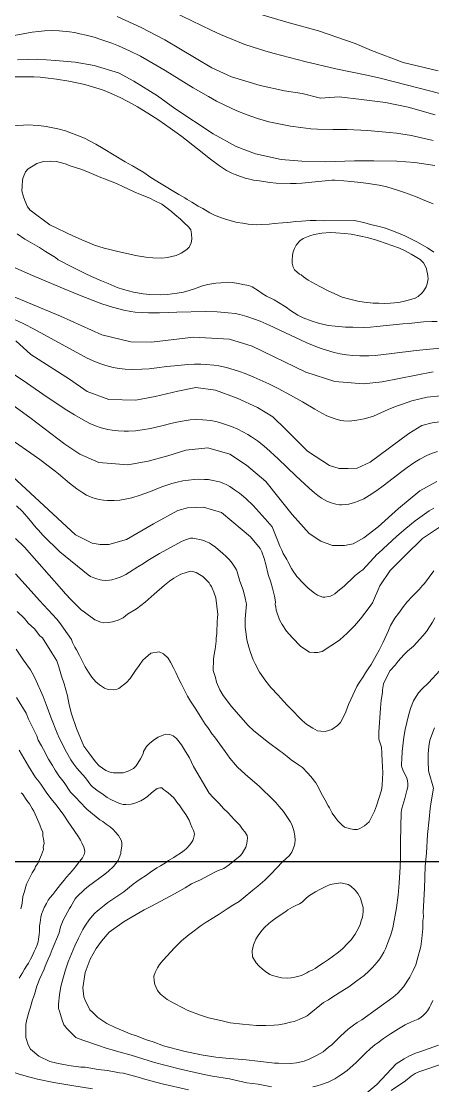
# Model space of a CAD drawing. Header units: metres. Extents: x 548946 to 557077, y 1838800 to 1845419.
# Drawn here: x 550508 to 550744, y 1843872 to 1844481 of the extents above; entities that cross this region are included whole.
import ezdxf

# ---------------------------------------------------------------- set-up
doc = ezdxf.new("R2010")
doc.units = ezdxf.units.M
doc.header["$LTSCALE"] = 28
for name, color, linetype, lineweight in [('1', 7, 'Continuous', 13), ('2', 7, 'Continuous', 13), ('60', 7, 'Continuous', 25)]:
    doc.layers.add(name, color=color, linetype=linetype, lineweight=lineweight)

msp = doc.modelspace()

# ---------------------------------------------------------------- linework, layer by layer
at = {"layer": '1'}
for points in [[(550563.52, 1844483.77), (550577.29, 1844477.49), (550590.75, 1844470.53), (550617.79, 1844454.43), (550628.97, 1844449.27), (550645.57, 1844444.23), (550659.35, 1844441.18), (550669.47, 1844439.64), (550680.1, 1844437.01), (550690.86, 1844437.74), (550703.67, 1844436.38), (550717.3, 1844434.61), (550730.26, 1844431.98), (550745.75, 1844427.58)], [(550595.21, 1844486.72), (550617.44, 1844475.93), (550622.82, 1844473.54), (550632.5, 1844469.46), (550636.75, 1844467.79), (550640.84, 1844466.4), (550648.78, 1844463.95), (550653.58, 1844462.58), (550671, 1844458.1), (550688.82, 1844453.8), (550706.68, 1844450.17), (550714.24, 1844448.48), (550729.94, 1844444.55), (550754.51, 1844438.26), (550763.04, 1844435.83)], [(550504.51, 1844472.91), (550514.71, 1844474.82), (550518.28, 1844475.28), (550521.89, 1844475.58), (550526.47, 1844475.74), (550530.13, 1844475.61), (550536.08, 1844475.03), (550539.01, 1844474.58), (550542, 1844473.98), (550545.67, 1844473.14), (550550.38, 1844471.94), (550554.17, 1844470.72), (550560.43, 1844468.49), (550564.22, 1844467.03)], [(550564.22, 1844467.03), (550570.52, 1844464.22), (550576.85, 1844461.06), (550584.2, 1844457), (550590.92, 1844452.98), (550607.12, 1844442.99), (550615.79, 1844437.94), (550620.44, 1844435.41), (550624.81, 1844433.2), (550632.14, 1844429.89), (550638.1, 1844427.51), (550644.04, 1844425.49), (550650.49, 1844423.59), (550654.36, 1844422.67), (550662.82, 1844421.04), (550668.82, 1844420.2), (550674.59, 1844419.59), (550678.36, 1844419.38), (550687.2, 1844419.11), (550695.32, 1844419.04), (550706.94, 1844418.57), (550719.64, 1844417.47), (550723.55, 1844416.95), (550732.3, 1844415.62), (550736.18, 1844414.81), (550744.71, 1844412.81)], [(550506.37, 1844458.93), (550517.81, 1844459.35), (550528.1, 1844458.61), (550539.32, 1844457.59), (550550.37, 1844455.77), (550564.16, 1844451.56), (550573.1, 1844446.79), (550586.6, 1844438.42), (550596.6, 1844431.19), (550618.57, 1844416.57), (550631.8, 1844409.32), (550642.87, 1844405.19), (550657.59, 1844401.86), (550669.32, 1844400.9), (550683.03, 1844400.68), (550699.62, 1844401.19), (550710.73, 1844401.18), (550723.93, 1844400.91), (550734.07, 1844400.28), (550745.63, 1844398.52)], [(550503.2, 1844421.22), (550509.71, 1844421.68), (550511.8, 1844421.72), (550518.51, 1844421.34), (550522.85, 1844420.79), (550529.37, 1844419.53), (550533.78, 1844418.41), (550540.34, 1844415.92), (550544.73, 1844414.13), (550551.21, 1844410.68), (550555.39, 1844408.2), (550561.73, 1844404.36), (550568.15, 1844400.61), (550572.31, 1844398.32), (550578.73, 1844394.58), (550582.76, 1844391.71), (550588.7, 1844388), (550590.65, 1844386.79), (550596.04, 1844383.69), (550598.91, 1844381.93), (550602.27, 1844379.93), (550603.61, 1844379.03), (550606.21, 1844377.45), (550609.89, 1844375.2), (550612.52, 1844373.79), (550616.6, 1844371.4), (550619.71, 1844369.94), (550624.48, 1844368.2), (550627.55, 1844367.12), (550632.36, 1844365.86), (550635.45, 1844365.45), (550638.56, 1844364.85), (550643.16, 1844364.61), (550646.18, 1844364.76), (550650.63, 1844364.98), (550653.55, 1844365.21), (550658.36, 1844365.66), (550661.38, 1844365.82), (550665.98, 1844366.43), (550669.09, 1844366.69), (550674.1, 1844366.97)], [(550674.1, 1844366.97), (550677.52, 1844366.98), (550682.2, 1844366.84), (550699.3, 1844367.07), (550704.97, 1844365.81), (550708.79, 1844364.81), (550712.99, 1844363.86), (550717.32, 1844362.64), (550723.88, 1844360.15), (550728.37, 1844358.28), (550735.23, 1844354.87), (550741.44, 1844351.29), (550745.04, 1844348.94)], [(550684.48, 1844306.94), (550678.91, 1844308.3), (550675.27, 1844309.32), (550670.19, 1844311.31), (550667.08, 1844312.77), (550662.96, 1844315.54), (550660.36, 1844317.43), (550656.08, 1844319.99), (550653.42, 1844321.59), (550649.09, 1844323.67), (550646.62, 1844325.29), (550644.55, 1844326.77), (550640.98, 1844328.94), (550638.89, 1844329.74), (550635.48, 1844330.41), (550633.04, 1844330.99), (550629.36, 1844331.52), (550626.88, 1844331.62), (550623.01, 1844331.28), (550620.09, 1844331.04), (550615.41, 1844330.32), (550612.45, 1844329.6), (550607.88, 1844327.94), (550604.75, 1844327.02), (550601.43, 1844326.07), (550597.8, 1844325.37), (550592.16, 1844324.73), (550588.11, 1844324.37), (550582.29, 1844324.57), (550578.42, 1844325.08), (550572.89, 1844326.07), (550567.12, 1844327.41), (550563.55, 1844328.72), (550558.26, 1844330.88), (550554.45, 1844332.54), (550548.85, 1844334.95), (550545.05, 1844336.62), (550539.49, 1844339.51), (550537.56, 1844340.53), (550529.68, 1844344.58), (550528.03, 1844345.73), (550522.4, 1844349.18), (550518.99, 1844351.55), (550513.6, 1844354.65), (550510.55, 1844356.4), (550506.11, 1844359.42)], [(550744.62, 1844280.41), (550715.48, 1844274.57), (550704.64, 1844273.44), (550688.2, 1844274.89), (550671.72, 1844280.08), (550640.8, 1844295.08), (550627.95, 1844299.01), (550607.16, 1844300.21), (550583.21, 1844297.43), (550571.31, 1844297.6), (550554.72, 1844301.49), (550531.02, 1844312.16), (550498.86, 1844325.6)], [(550509.9, 1844307.78), (550500.92, 1844312.06)], [(550748.97, 1844266.59), (550741.28, 1844265.77), (550737.12, 1844264.98), (550732.37, 1844263.66), (550726.55, 1844261.72), (550723.14, 1844260.47), (550718.81, 1844258.71), (550710.48, 1844255.04), (550708.52, 1844254.34), (550705.14, 1844253.41), (550700.93, 1844252.64), (550696.72, 1844252.19), (550693.44, 1844252.24), (550691.64, 1844252.5), (550688.42, 1844253.36), (550683.69, 1844255.25), (550680.9, 1844256.61), (550676.73, 1844258.94), (550669.76, 1844263.23), (550662.95, 1844267.06), (550655.88, 1844270.86), (550650.38, 1844273.49), (550641.75, 1844277.39), (550636.94, 1844279.38), (550633.7, 1844280.55), (550630.52, 1844281.58), (550626.08, 1844282.84), (550621.83, 1844283.73), (550618.98, 1844284.13), (550614.47, 1844284.55), (550611.53, 1844284.71), (550607.77, 1844284.75), (550604.02, 1844284.56), (550596.35, 1844283.88), (550591.74, 1844283.36), (550586.2, 1844282.56), (550581.84, 1844282.1), (550577.55, 1844281.8), (550572.31, 1844281.65), (550568.16, 1844281.87), (550564.71, 1844282.29), (550561.28, 1844282.92), (550556.98, 1844284.03), (550554.07, 1844284.96), (550551.08, 1844286.08), (550546.33, 1844288.23), (550538.17, 1844292.49), (550523.12, 1844300.86), (550515.88, 1844304.77), (550509.9, 1844307.78)], [(550746.94, 1844309.16), (550743.89, 1844309.2), (550739.07, 1844308.94), (550735.77, 1844308.66), (550730.88, 1844308.1), (550727.21, 1844307.78), (550721.65, 1844307.25), (550717.9, 1844306.82), (550712.34, 1844306.29), (550708.77, 1844305.88), (550704.97, 1844305.83), (550698.69, 1844305.88), (550694.41, 1844305.87), (550688.54, 1844306.45), (550684.48, 1844306.94)], [(550757.21, 1844252.85), (550744.05, 1844251.19), (550738.2, 1844249.54), (550730.68, 1844244.99), (550708.54, 1844228.66), (550701.02, 1844225.14), (550696.01, 1844224.94), (550690.79, 1844224.94), (550685.15, 1844226.8), (550672.62, 1844234.86), (550660.09, 1844247.47), (550652.78, 1844254.5), (550643.95, 1844259.92), (550632.23, 1844265.27), (550619.83, 1844269.77), (550608.66, 1844271.44), (550598.19, 1844269.33), (550585.26, 1844266.15), (550574.14, 1844264.08), (550558.73, 1844264.49), (550546.19, 1844269.1), (550536.22, 1844276.08), (550513.91, 1844290.27), (550505.29, 1844298.07)], [(550649.06, 1844236.7), (550646.55, 1844238.84), (550643.86, 1844240.84), (550640.51, 1844243.1), (550638.37, 1844244.44), (550635.59, 1844246.02), (550632.7, 1844247.45), (550629.12, 1844248.97), (550626.83, 1844249.83), (550623.88, 1844250.8), (550620.87, 1844251.64), (550617.21, 1844252.41), (550614.89, 1844252.74), (550612.58, 1844252.94), (550608.95, 1844253.01), (550605.35, 1844252.8), (550603.1, 1844252.52), (550599.62, 1844251.93), (550595.07, 1844250.96), (550588.25, 1844249.27), (550582.53, 1844247.98), (550577.87, 1844247.13), (550574.03, 1844246.66), (550570.03, 1844246.42), (550567.4, 1844246.42), (550564.03, 1844246.6), (550560.68, 1844246.98), (550558.11, 1844247.43), (550554.23, 1844248.37), (550551.09, 1844249.44), (550547.9, 1844250.84), (550544.02, 1844252.81), (550539.02, 1844255.66), (550534.58, 1844258.5), (550523.41, 1844265.94), (550509.62, 1844275.43), (550504.61, 1844278.68)], [(550504.59, 1844240.31), (550514.05, 1844233.8), (550519.18, 1844230.14), (550527.97, 1844223.48), (550529.93, 1844221.9), (550536.08, 1844216.58), (550540.35, 1844213.39), (550543.72, 1844211.04), (550545.94, 1844209.7), (550547.2, 1844209.08), (550549.52, 1844208.19), (550553.19, 1844207.24), (550555.57, 1844206.85), (550557.98, 1844206.63), (550561.85, 1844206.6), (550565.04, 1844206.86), (550568.15, 1844207.36), (550571.87, 1844208.25), (550576.65, 1844209.77), (550582.55, 1844211.89), (550589.08, 1844214.46), (550591.99, 1844215.45), (550594.89, 1844216.33), (550597.81, 1844217.16), (550601.18, 1844217.93), (550607.66, 1844218.77), (550610.1, 1844218.93), (550613.53, 1844218.66), (550615.94, 1844218.68), (550616.59, 1844218.61), (550622.18, 1844217.42), (550624.69, 1844216.48), (550626.38, 1844215.64), (550628.06, 1844214.67), (550630.84, 1844212.84), (550633.64, 1844210.82), (550635.85, 1844209.04), (550637.39, 1844207.66), (550641.39, 1844203.77), (550648.41, 1844196.15), (550652.29, 1844191.61), (550655.79, 1844182.93), (550656.75, 1844180.56), (550657.9, 1844178.22), (550658.71, 1844176.33), (550660.67, 1844172.99), (550661.3, 1844171.78), (550663.44, 1844167.77), (550663.94, 1844166.83), (550666.53, 1844163.17), (550667.32, 1844162.37), (550669.58, 1844159.86), (550671.26, 1844158.17), (550672.93, 1844156.48), (550676.63, 1844153.53), (550678.43, 1844152.45), (550681.32, 1844151.39), (550682.63, 1844151.24), (550684.75, 1844151.68), (550685.82, 1844151.9), (550687.03, 1844152.53), (550688.25, 1844153.17), (550689.87, 1844154.54), (550691.95, 1844156.26), (550693.58, 1844157.63), (550695.81, 1844159.76), (550697.24, 1844161.11), (550699.04, 1844162.7), (550700.01, 1844163.7), (550701.47, 1844164.85), (550702.64, 1844165.88), (550704.28, 1844167.05), (550712.63, 1844175.92), (550713.25, 1844176.51), (550723.85, 1844186.26), (550728.96, 1844190.67), (550734.3, 1844194.97), (550739.72, 1844198.95), (550742.42, 1844200.74), (550745.05, 1844202.25)], [(550747.08, 1844234.81), (550743.74, 1844233.68), (550741.05, 1844232.48), (550736.95, 1844230.29), (550734.25, 1844228.62), (550729.71, 1844225.53), (550726.73, 1844223.38), (550716.02, 1844215.08), (550712.36, 1844212.35), (550708.03, 1844209.52), (550704.89, 1844207.71), (550701.73, 1844206.25), (550699.59, 1844205.49), (550696.27, 1844204.64), (550694.21, 1844204.3), (550692.15, 1844204.18), (550691, 1844204.23), (550688.89, 1844204.54), (550686.25, 1844205.26), (550683.74, 1844206.31), (550680.69, 1844208.05), (550678.63, 1844209.48), (550676.58, 1844211.08), (550673.54, 1844213.75), (550665.89, 1844220.77), (550655.8, 1844230.47), (550649.06, 1844236.7)], [(550503.55, 1844220.51), (550529.21, 1844196.52), (550539.65, 1844187.08), (550549.08, 1844182.26), (550553.82, 1844181.56), (550558.79, 1844181.56), (550568.74, 1844184.37), (550584.3, 1844193.23), (550598.35, 1844201.01), (550603.79, 1844202.41), (550613.03, 1844202.88), (550623.21, 1844199.83), (550635.12, 1844189.98), (550639.84, 1844185.86), (550645.46, 1844179.21), (550646.49, 1844177.3), (550647.74, 1844173.39), (550648.72, 1844170.06), (550649.98, 1844164.33), (550651.5, 1844159.84), (550652.49, 1844156.51), (550653.61, 1844151.98), (550654.19, 1844148.6)], [(550505.71, 1844203.66), (550509.12, 1844200.33), (550512.76, 1844196.28), (550517.06, 1844191), (550518.12, 1844189.81), (550521.14, 1844186.67), (550530.57, 1844177.28), (550546.77, 1844164.13), (550548.18, 1844163.22), (550549.17, 1844162.75), (550551.33, 1844161.93), (550553.66, 1844161.3), (550554.88, 1844161.09), (550556.95, 1844160.94), (550559.07, 1844161.09), (550560.35, 1844161.32), (550562.85, 1844161.96), (550565.29, 1844162.8), (550566.48, 1844163.3), (550568.36, 1844164.25), (550570.54, 1844165.6), (550575.25, 1844168.78), (550578.56, 1844170.69), (550581.15, 1844172.36), (550587.78, 1844176.4), (550594.51, 1844179.95), (550600.44, 1844183.24), (550602.73, 1844184.2), (550604.37, 1844184.76), (550605.62, 1844185.03), (550606.79, 1844185.04), (550608.81, 1844184.75), (550610.92, 1844184.29), (550613.08, 1844183.69), (550614.34, 1844183.23), (550616.17, 1844182.42), (550617.33, 1844181.7), (550619.82, 1844179.93), (550624, 1844176.41), (550625.82, 1844174.78), (550627.95, 1844172.62), (550629.42, 1844170.89), (550631.04, 1844168.59), (550631.86, 1844166.99), (550632.34, 1844165.81), (550633.84, 1844160.47), (550635.35, 1844156.5), (550635.88, 1844154.85), (550636.91, 1844150.79), (550637.48, 1844148.07), (550637.55, 1844147.36), (550636.84, 1844138.83), (550636.87, 1844134.19), (550637.54, 1844130.1), (550637.8, 1844126.87), (550639.07, 1844122.66), (550639.9, 1844119.69), (550641.48, 1844115.41), (550642.63, 1844113.07), (550645.14, 1844108.41), (550648.8, 1844103.19), (550651.67, 1844099.65), (550655.83, 1844095.28), (550657.2, 1844093.65), (550661.03, 1844089.53), (550664.84, 1844085.61), (550667.21, 1844083.01), (550669.65, 1844080.72), (550672.28, 1844078.44), (550675.58, 1844076.34), (550678.32, 1844074.87), (550680.34, 1844074.51), (550682.73, 1844074.38), (550686.66, 1844075.52), (550689.76, 1844077.85), (550691.45, 1844079.53), (550693.35, 1844082.81), (550694.52, 1844085.61), (550696.2, 1844089.96), (550697.48, 1844092.68), (550698.67, 1844095.28), (550700.98, 1844100.2), (550702.47, 1844102.74), (550704.51, 1844105.74), (550705.93, 1844107.98), (550707.45, 1844110.33), (550709.16, 1844112.7), (550712.03, 1844117.87), (550713.66, 1844121.02)], [(550654.19, 1844148.6), (550654.15, 1844147.18), (550654.51, 1844145.8), (550654.74, 1844143.8), (550656.57, 1844138.34), (550658.09, 1844135.68), (550660.54, 1844131.91), (550663.79, 1844128.22), (550668.83, 1844123.12), (550673.77, 1844119.8), (550676.46, 1844119.63), (550678.3, 1844119.63), (550680.98, 1844120.13), (550690.91, 1844126.64), (550693.48, 1844128.96), (550695.12, 1844130.56), (550699.56, 1844134.88), (550703.08, 1844138.86), (550708.06, 1844145.38), (550709.82, 1844148.07), (550714.16, 1844157.88), (550720.09, 1844166.51), (550728.58, 1844175.17), (550738.61, 1844184.9), (550748.84, 1844191.71)], [(550505.27, 1844184.99), (550510.3, 1844179.89), (550531.64, 1844155.98), (550533.78, 1844153.18), (550536.99, 1844149.9), (550542.91, 1844144.09), (550544.69, 1844142.67), (550550.66, 1844138.29), (550554.04, 1844137.05), (550555.91, 1844136.65), (550558.53, 1844136.75), (550560.71, 1844137.2), (550564.04, 1844138.18), (550566.92, 1844139.52), (550569.32, 1844141.62), (550574.65, 1844144.65), (550579.48, 1844148.44), (550584.63, 1844153.07), (550590.53, 1844158.2), (550593.5, 1844160.56), (550595.94, 1844162.25), (550599.94, 1844164.53), (550605.62, 1844166.18), (550606.64, 1844166.1), (550608.73, 1844165.52), (550612.65, 1844163.13), (550616.3, 1844159.5), (550616.84, 1844158.34), (550617.55, 1844157.41), (550617.86, 1844156.43), (550618.94, 1844154.12), (550620.1, 1844151.02), (550621.19, 1844141.42), (550620.97, 1844139.77), (550620.84, 1844137.33), (550620.84, 1844135.51), (550620.54, 1844132.84), (550620.59, 1844130.62), (550620.28, 1844127.95), (550620.29, 1844126.13), (550619.59, 1844121.59), (550618.84, 1844117.46), (550618.67, 1844115.41), (550618.55, 1844109.32), (550619.8, 1844105.42), (550620.52, 1844102.66), (550622.44, 1844098.22), (550624.22, 1844094.98), (550628.99, 1844088.64), (550638.53, 1844077.77), (550641.91, 1844074.71), (550650.17, 1844068.13), (550657.03, 1844063.14), (550658.16, 1844062.41)], [(550713.66, 1844121.02), (550714.78, 1844123.33), (550716.01, 1844125.54), (550719.02, 1844132.22), (550720.27, 1844135.13), (550722.76, 1844139.37), (550724.73, 1844142.07), (550727.65, 1844145.96), (550729.73, 1844148.57), (550732.63, 1844151.77), (550734.67, 1844153.88), (550736.72, 1844155.79), (550738.46, 1844157.97), (550739.71, 1844159.1), (550745.11, 1844166.48)], [(550644.11, 1843885.6), (550637.53, 1843886.48), (550625.88, 1843887.38), (550620.15, 1843887.95), (550611.7, 1843889.22), (550601.74, 1843891.33), (550590.04, 1843894.46), (550584.13, 1843896.62), (550580.35, 1843897.82), (550573.99, 1843900.34), (550571.9, 1843900.91), (550562.33, 1843904.89), (550557.62, 1843907.19), (550552.36, 1843910.64), (550549.38, 1843913.75), (550547.82, 1843914.99), (550544.92, 1843920.94), (550544.34, 1843922.49), (550543.75, 1843927.69), (550545.2, 1843936.36), (550547.98, 1843943.97), (550551.52, 1843950.24), (550554.49, 1843954.43), (550558.97, 1843959.59), (550567.4, 1843965.61), (550578.98, 1843972.39), (550583.2, 1843974.49), (550596.38, 1843981.45), (550602.47, 1843984.98), (550606.06, 1843987.21), (550611.66, 1843989.66), (550615.47, 1843991.72), (550621.02, 1843994.57), (550624.71, 1843996), (550627.9, 1843998.19), (550634.03, 1844003.14), (550635.09, 1844004.47), (550637.3, 1844008.16), (550637.88, 1844010.25), (550638.14, 1844013.32), (550637.96, 1844014.92), (550636.71, 1844017.01), (550635.33, 1844018.47), (550633.85, 1844020.73), (550630.65, 1844024.02), (550627.17, 1844027.88), (550624.45, 1844030.4), (550621.92, 1844033.15), (550618.49, 1844036.61), (550616.17, 1844039.18), (550607.16, 1844054.37), (550604.97, 1844059.38), (550602.74, 1844062.98), (550600.29, 1844066.75), (550597.43, 1844070.48), (550595.65, 1844071.9), (550593.74, 1844072.69), (550591.29, 1844072.82), (550590.32, 1844072.51), (550587.03, 1844071.12), (550584.94, 1844069.87), (550582.15, 1844067.73), (550580.33, 1844065.91), (550578.65, 1844062.88), (550578.39, 1844061.63), (550576.88, 1844058.83), (550574.31, 1844054.69), (550572.85, 1844053.31), (550569.78, 1844051.75), (550566.85, 1844050.81), (550561.39, 1844050.8), (550559.52, 1844051.19), (550556.98, 1844052.12), (550553.24, 1844054.73), (550551.15, 1844057.13), (550547.14, 1844062.14), (550544.46, 1844066.09), (550540.09, 1844076.13), (550537.31, 1844084.52), (550535.92, 1844089.63), (550534.93, 1844094.78), (550533.14, 1844101.67), (550531.62, 1844106.15), (550530.01, 1844111.44), (550528.8, 1844114.95), (550526.06, 1844119.4), (550520.64, 1844128), (550519.08, 1844129.24), (550516, 1844133.14), (550512.4, 1844136.38), (550510.26, 1844139.17), (550506.16, 1844143.16)], [(550658.16, 1844062.41), (550660.9, 1844060.06), (550663.31, 1844058.14), (550667.43, 1844055.37), (550669.79, 1844053.83), (550672.62, 1844050.73), (550674.57, 1844048.66), (550677.46, 1844044.99), (550678.17, 1844043.74), (550681.23, 1844037.71), (550682.76, 1844035.13), (550684.56, 1844031.81), (550685.17, 1844030.64), (550686.85, 1844027.6), (550688.78, 1844024.87), (550690.01, 1844023.2), (550692.27, 1844020.89), (550693.84, 1844019.64), (550697.19, 1844018.68), (550699.13, 1844018.33), (550701.32, 1844018.3), (550702.59, 1844018.82), (550705.37, 1844020.37), (550707.95, 1844022.76), (550708.83, 1844024.29), (550710.53, 1844027.71), (550710.99, 1844028.72), (550712.15, 1844031.89), (550714.95, 1844040.78), (550715.4, 1844043.49), (550715.69, 1844047.71), (550715.76, 1844050.38), (550715.67, 1844054.56), (550715.46, 1844057.29), (550715.22, 1844061.93), (550715, 1844065.52), (550713.6, 1844069.93), (550713.6, 1844074.12), (550714.55, 1844087.8), (550714.85, 1844092.29), (550715.55, 1844096.83), (550715.59, 1844098.25), (550716.21, 1844101.76), (550718.82, 1844107.32), (550720.01, 1844109.28), (550722.9, 1844112.44), (550724.67, 1844114.67), (550727.91, 1844118.28), (550729.9, 1844120.33), (550733.41, 1844123.36), (550738.81, 1844129.23), (550740.76, 1844131.68), (550743.02, 1844134.98), (550744.22, 1844136.93), (550745.55, 1844139.52)], [(550505.54, 1844121.64), (550509.85, 1844115.31), (550513.75, 1844109.75), (550514.81, 1844107.97), (550516.3, 1844105.15), (550521.03, 1844094.54), (550522.85, 1844089.83), (550525.47, 1844082.63), (550529.11, 1844073.38), (550530.46, 1844070.37), (550534.35, 1844062.51), (550536.96, 1844058.13), (550538.73, 1844055.62), (550540.34, 1844053.51), (550545.25, 1844047.92), (550548.29, 1844043.71), (550549.3, 1844042.74), (550552.54, 1844040.33), (550554.67, 1844038.99), (550557.8, 1844036.68), (550559.82, 1844035.42), (550562.65, 1844034.06), (550564.73, 1844033.11), (550566.97, 1844032.57), (550568.36, 1844032.53), (550571.49, 1844032.88), (550573.61, 1844033.32), (550577.02, 1844034.7), (550578.97, 1844035.81), (550580.79, 1844037.2), (550583.13, 1844039.25), (550584.86, 1844040.54), (550586.51, 1844041.71), (550587.94, 1844042.17), (550589.14, 1844042.11), (550590.03, 1844041.22), (550591.2, 1844040.46), (550592.73, 1844039.25), (550595.93, 1844036.35), (550598.26, 1844033.25), (550598.95, 1844032.34), (550600.96, 1844029.5), (550602.94, 1844026.85), (550604.68, 1844023.69), (550605.62, 1844021.52), (550606.47, 1844019.24), (550607.34, 1844017.66), (550607.76, 1844015.73), (550607.59, 1844014.62), (550607.27, 1844013.1), (550606.79, 1844012.05), (550605.8, 1844010.36), (550605.02, 1844009.38), (550603.26, 1844007.4), (550601.81, 1844006.25), (550600.36, 1844005.09), (550596.76, 1844002.8), (550595.94, 1844002.22), (550592.96, 1844000.49), (550591.12, 1843999.3), (550588.26, 1843997.49), (550586.22, 1843996.27), (550582.54, 1843993.87), (550580.26, 1843992.13), (550576.66, 1843989.84), (550574.73, 1843988.53), (550572.63, 1843987.01), (550567.31, 1843982.55), (550558.22, 1843976.46), (550556, 1843974.82), (550553.13, 1843972.55), (550552.02, 1843971.61), (550550.68, 1843970.31), (550549.11, 1843968.64), (550547.48, 1843966.56), (550545.33, 1843963.45), (550543.86, 1843960.97), (550541.34, 1843956.09), (550539.26, 1843951.75)], [(550505.74, 1844093.95), (550511.23, 1844084.85), (550512.62, 1844081.56), (550515.74, 1844075.43), (550517.35, 1844071.97), (550518.24, 1844069.44), (550520.03, 1844066.2), (550521.28, 1844064.11), (550524.13, 1844058.56), (550526.36, 1844054.97), (550527.88, 1844052.31), (550530.07, 1844049.11), (550533.14, 1844045.21), (550536.8, 1844039.75), (550540.01, 1844036.47), (550542.1, 1844034.07), (550546.02, 1844029.86), (550553.59, 1844023.83), (550555.32, 1844022.81), (550557.11, 1844021.39), (550559.51, 1844019.84), (550561.33, 1844018.02), (550562.27, 1844016.91), (550564.32, 1844014.92), (550565.08, 1844013.59), (550565.88, 1844011.86), (550566.24, 1844010.48), (550566.24, 1844008.66), (550565.58, 1844005.54), (550565.5, 1844004.52), (550564.57, 1844001.99), (550564.13, 1844000.52), (550561.47, 1843997.18), (550558.54, 1843994.42), (550556.5, 1843992.77), (550546.96, 1843985.81), (550544.74, 1843983.94), (550540.18, 1843979.58), (550539.47, 1843978.69), (550536.94, 1843974.15), (550536.06, 1843973.03), (550532.56, 1843966.36), (550530.97, 1843962.53), (550530.13, 1843959.2), (550526.15, 1843949.63), (550525.09, 1843946.48), (550523.94, 1843944.12), (550522.17, 1843940.07), (550521.55, 1843938.38), (550519.12, 1843933.04), (550517.4, 1843928.59), (550516.12, 1843923.79), (550514.84, 1843920.81), (550513.56, 1843916.01), (550512.94, 1843914.32), (550511.66, 1843909.51), (550511.18, 1843906.62), (550511.02, 1843899.11), (550512.5, 1843895.03), (550513.79, 1843892.54), (550518.51, 1843888.42), (550524.92, 1843885.5), (550528.87, 1843884.53), (550535.72, 1843883.08), (550542.7, 1843882.25), (550545.15, 1843882.12), (550552.57, 1843880.94), (550557.91, 1843880.33), (550564.75, 1843878.87), (550567.2, 1843878.75), (550575.56, 1843876.45)], [(550745.52, 1844076.45), (550742.75, 1844069.53), (550742.15, 1844065.9), (550741.89, 1844061.55), (550741.85, 1844057.48), (550741.98, 1844051.91), (550744.88, 1844041.96), (550743.51, 1844034.18), (550742.94, 1844030.26), (550742.42, 1844024.13), (550741.38, 1844015.51), (550740.78, 1844004.7), (550739.99, 1843997.32), (550739.62, 1843984.52), (550738.94, 1843970.88), (550739.04, 1843968.26), (550738.69, 1843965.99), (550738.78, 1843961.54), (550738.22, 1843955.81), (550737.52, 1843951.27), (550735.54, 1843943.76), (550734.65, 1843940.82), (550733.19, 1843937.62), (550731.2, 1843933.75), (550727.57, 1843928.27), (550724.33, 1843924.67), (550721.76, 1843922.35), (550703.79, 1843909.38), (550701.13, 1843907.86), (550699.08, 1843906.21), (550695.89, 1843904.03), (550691.5, 1843899.88), (550686.58, 1843895.07), (550684.71, 1843893.65), (550681.56, 1843891.06), (550678.14, 1843889.05), (550673.93, 1843886.96), (550670.64, 1843885.57), (550666.29, 1843884.67), (550663.09, 1843884.31), (550655.98, 1843884.52), (550653.75, 1843884.47), (550648.82, 1843885.12), (550644.11, 1843885.6)], [(550507.34, 1844063.68), (550512.67, 1844054.6), (550516.63, 1844048.14), (550518, 1844046.51), (550519.63, 1844044.32), (550522.84, 1844039.64), (550525.51, 1844036.08), (550528.41, 1844032.36), (550532.83, 1844026.52), (550535.44, 1844022.67), (550538.86, 1844017.81), (550541.37, 1844014.04), (550542.46, 1844012.28), (550543.13, 1844010.68), (550544.31, 1844008.14), (550544.66, 1844006.79), (550545.01, 1844005.45), (550544.5, 1844003.91), (550543.52, 1844002.01), (550542.05, 1844000.17), (550541.1, 1843998.97), (550539.65, 1843996.92), (550537.63, 1843994.62), (550536.42, 1843993.1), (550534.3, 1843990.88), (550533, 1843989.25), (550531.01, 1843986.74), (550529.71, 1843985.11), (550528.32, 1843983.37), (550526.5, 1843981.09), (550525.12, 1843979.35), (550524.01, 1843977.74), (550522.93, 1843975.94), (550521.7, 1843973.72), (550520.99, 1843972.15), (550520.17, 1843969.79), (550519.67, 1843968.05), (550519.31, 1843965.14), (550519.03, 1843963.23), (550518.89, 1843960.14), (550518.72, 1843958.14), (550518.33, 1843955.43), (550518.1, 1843954.02), (550517.6, 1843952.28), (550516.67, 1843950), (550515.96, 1843948.43), (550514.77, 1843945.83), (550513.78, 1843944.13), (550512.56, 1843941.72), (550511.72, 1843940.43), (550510.38, 1843938.3), (550509.12, 1843936.28), (550507.2, 1843933.19)], [(550669.76, 1843976.85), (550672.07, 1843979.2), (550673.82, 1843980.54), (550677.11, 1843982.53), (550679.72, 1843983.88), (550683.22, 1843985.7), (550685.58, 1843986.73), (550687.9, 1843987.28), (550691.47, 1843987.68), (550693.5, 1843987.44), (550695.86, 1843986.75), (550697.49, 1843985.79), (550699.94, 1843983.5), (550701.57, 1843981.69), (550703.02, 1843979), (550703.54, 1843976.87), (550704.49, 1843973.55), (550704.47, 1843971.17), (550704.06, 1843968.08), (550703.44, 1843966.01), (550702.74, 1843963.84), (550701.93, 1843961.75), (550699.93, 1843958.38), (550697.72, 1843955.18), (550695.76, 1843953.15), (550692.7, 1843949.95), (550690.35, 1843948.06), (550686.84, 1843945.38), (550684.74, 1843943.81), (550681.82, 1843941.86), (550679.77, 1843940.59), (550677.04, 1843938.66), (550675.6, 1843937.92), (550673.43, 1843936.92), (550672.18, 1843936.2), (550670.74, 1843935.47), (550669.12, 1843934.72), (550665.32, 1843933.81), (550663.19, 1843933.28), (550660.91, 1843933.21), (550657.65, 1843933.42), (550655.5, 1843933.93), (550652.47, 1843934.64), (550650.97, 1843935.32), (550648.5, 1843936.95), (550646.83, 1843938.28), (550644.69, 1843940.32), (550643.27, 1843941.97), (550641.65, 1843944.45), (550641.17, 1843945.35), (550640.87, 1843948.83), (550641.72, 1843952.26), (550643.07, 1843955.46), (550644.36, 1843957.51), (550646.4, 1843960.5), (550648.03, 1843962.11), (550650.53, 1843964.39), (550652.34, 1843966.02), (550655.16, 1843968.06), (550657.39, 1843969.35), (550660.37, 1843971.6), (550661.33, 1843972.37), (550664.1, 1843973.92), (550665.92, 1843974.7), (550667.98, 1843975.79)], [(550667.98, 1843975.79), (550669.07, 1843976.29), (550669.77, 1843976.85), (550669.76, 1843976.85)], [(550539.26, 1843951.75), (550537.3, 1843947.17), (550535.48, 1843942.52), (550533.87, 1843938.02), (550532.27, 1843932.59), (550531.14, 1843928.33), (550530.38, 1843923.7), (550529.83, 1843918.27), (550529.8, 1843916.73), (550529.91, 1843915.85), (550530.36, 1843914.21), (550530.97, 1843912.42), (550531.9, 1843909.17), (550532.68, 1843907.04), (550532.97, 1843906.51), (550533.28, 1843906), (550534.64, 1843904.36), (550539.15, 1843899.76), (550539.82, 1843899.29), (550541.1, 1843898.7), (550544.99, 1843897.27), (550552.2, 1843894.78), (550557.78, 1843892.98), (550560.64, 1843892.2), (550564.47, 1843891.03), (550571.55, 1843889.1), (550584.87, 1843884.97), (550590.73, 1843883.32), (550599.82, 1843881.07), (550612.34, 1843878.18), (550618.05, 1843877.08), (550627.97, 1843875.48), (550637.83, 1843873.32), (550644.32, 1843872.49), (550648.2, 1843871.69), (550651.93, 1843871.03)], [(550499.26, 1843918.37), (550498.43, 1843916.45), (550495.81, 1843911.11), (550493.99, 1843908.2), (550491.17, 1843904.08), (550483.97, 1843894.15), (550483.27, 1843892.8), (550483.09, 1843891.98), (550483.13, 1843890.37), (550483.61, 1843888.86), (550484.05, 1843888.19), (550485.14, 1843887.27), (550490.1, 1843884.64), (550492.89, 1843883.32), (550494.59, 1843882.61), (550497.96, 1843881.36), (550507.25, 1843878.22), (550513.42, 1843876.44), (550517.81, 1843875.43), (550527.23, 1843873.48), (550537.46, 1843871.62), (550549.41, 1843869.84)], [(550675.62, 1843871.02), (550678.16, 1843871.59), (550680.73, 1843872.31), (550684.38, 1843873.66), (550686.06, 1843874.41), (550688.27, 1843875.57), (550690.61, 1843876.97), (550692.77, 1843878.42), (550695.37, 1843880.34), (550697.11, 1843881.75), (550700.35, 1843884.67), (550705.93, 1843890.18), (550708.73, 1843892.81), (550711.22, 1843894.94), (550712.85, 1843896.19), (550716.28, 1843898.62), (550720.23, 1843901.28), (550724.75, 1843904.17), (550728.7, 1843906.36), (550732.28, 1843908.1), (550736.04, 1843909.74), (550737.02, 1843910.31), (550738.77, 1843911.68), (550740.47, 1843913.35), (550741.37, 1843914.43), (550742.63, 1843916.38), (550743.42, 1843917.9), (550744.45, 1843920.31)], [(550704.38, 1843865.54), (550712.32, 1843872.31), (550723.54, 1843884.11), (550728.07, 1843887.06), (550730.73, 1843888.57), (550734.6, 1843890.23), (550736.95, 1843890.9), (550747.65, 1843894.75)], [(550720.66, 1843868.94), (550728.72, 1843874.38), (550732.04, 1843877.03), (550734.36, 1843878.51), (550736.53, 1843879.51), (550750.65, 1843884.33)], [(550575.56, 1843876.45), (550579.96, 1843875.13), (550589.34, 1843872.75), (550604.33, 1843869.18)]]:
    msp.add_lwpolyline(points, dxfattribs=at)
for points in [[(550513.58, 1844372.86), (550512.11, 1844374.88), (550510.48, 1844378.41), (550509.76, 1844380.52), (550508.9, 1844383.94), (550509, 1844386.42), (550509.22, 1844390.35), (550509.55, 1844391.62), (550510.9, 1844394.82), (550512.42, 1844396.52), (550515.25, 1844398.36), (550517.49, 1844399.66), (550521.26, 1844400.76), (550525.52, 1844400.95), (550528.78, 1844400.75), (550533.69, 1844399.4), (550537.16, 1844398.18), (550543.28, 1844396.21), (550547.46, 1844394.59), (550554.07, 1844391.72), (550556.26, 1844390.83), (550563.12, 1844388.28), (550567.15, 1844386.26), (550573.17, 1844383.52), (550576.87, 1844381.94), (550582.16, 1844379.78), (550585.09, 1844378.3), (550589.12, 1844376.28), (550591.4, 1844374.64), (550594.73, 1844372.16), (550596.55, 1844370.37), (550599.71, 1844367.68), (550601.72, 1844365.91), (550604.29, 1844363.35), (550605.63, 1844361.6), (550606.16, 1844359.47), (550606.33, 1844356.25), (550605.98, 1844354.31), (550604.84, 1844351.8), (550603.38, 1844350.4), (550600.19, 1844348.33), (550597.29, 1844347.05), (550592.39, 1844345.82), (550589, 1844345.44), (550583.85, 1844345.62), (550580, 1844345.94), (550573.99, 1844346.97), (550569.89, 1844347.84), (550563.83, 1844349.25), (550560.01, 1844350.24), (550556, 1844351.22), (550550.48, 1844352.87), (550547.39, 1844354.14), (550543.29, 1844355.86), (550541.07, 1844356.95), (550538.48, 1844357.98), (550524.8, 1844364.62)], [(550667.96, 1844336.3), (550665.12, 1844338.74), (550664.36, 1844340.37), (550663.73, 1844342.58), (550663.75, 1844344.1), (550663.97, 1844347.17), (550664.43, 1844349.03), (550665.16, 1844351.02), (550666.17, 1844352.94), (550668.28, 1844355.37), (550670.22, 1844356.73), (550673.95, 1844358.2), (550676.52, 1844359.06), (550680.9, 1844359.85), (550685.54, 1844360.09), (550688.88, 1844359.99), (550694.06, 1844359.62), (550697.71, 1844359.28), (550703.27, 1844358.1), (550706.78, 1844357.35), (550711.61, 1844355.9), (550713.28, 1844355.43), (550717.75, 1844353.75), (550720.91, 1844352.77), (550725.46, 1844351.19), (550728.29, 1844349.8), (550732.13, 1844347.76), (550734.37, 1844346.49), (550737.15, 1844344.62), (550739.08, 1844342.75), (550739.89, 1844341.41), (550740.8, 1844339.32), (550741.11, 1844338.22), (550741.41, 1844336.44), (550741.64, 1844335.23), (550741.83, 1844333.54), (550741.46, 1844331.79), (550741.3, 1844330.72), (550740.74, 1844328.95), (550739.11, 1844326.48), (550738.2, 1844325.33), (550736.11, 1844323.57), (550734.32, 1844322.6), (550731.19, 1844321.68), (550727.41, 1844320.58), (550724.8, 1844320.1), (550720.19, 1844319.67), (550716.87, 1844319.58), (550713.53, 1844319.68), (550710.18, 1844319.77), (550705.09, 1844320.24), (550701.41, 1844320.78), (550696.21, 1844322.19), (550692.57, 1844323.2), (550687.87, 1844325.24), (550684.86, 1844326.61), (550680.11, 1844329.02), (550677.19, 1844330.5), (550672.92, 1844332.87), (550670.33, 1844334.76), (550668.97, 1844335.85)]]:
    msp.add_lwpolyline(points, close=True, dxfattribs=at)
at = {"layer": '2'}
for points in [[(550643.43, 1844485.76), (550660.82, 1844480.55), (550678.83, 1844475.54), (550699.94, 1844468.3), (550709.31, 1844464.36), (550727.52, 1844457.56), (550747.46, 1844452.65)], [(550634.25, 1844392.12), (550631.19, 1844393.29), (550629.27, 1844394.1), (550626.26, 1844395.66), (550622.23, 1844398.35), (550616.95, 1844402.13), (550609.52, 1844408.05), (550600.49, 1844415.02), (550593.83, 1844419.94), (550587.35, 1844424.42), (550581.02, 1844428.51), (550575.05, 1844432.15), (550572.08, 1844433.86), (550565.49, 1844437.3), (550559.65, 1844439.98), (550554.98, 1844441.75), (550551.21, 1844443.02), (550548.05, 1844443.98), (550544.9, 1844444.81), (550535.73, 1844446.87), (550528.74, 1844448), (550522.37, 1844448.79), (550519.37, 1844449.03), (550515.77, 1844449.2), (550509.71, 1844449.27), (550505.02, 1844449.2)], [(550744.73, 1844376.57), (550738.54, 1844379.1), (550734.55, 1844380.75), (550728.19, 1844383.07), (550724.14, 1844384.42), (550718.04, 1844386.2), (550713.73, 1844387.24), (550707.45, 1844388.14), (550703.29, 1844388.72), (550697.5, 1844389.39), (550693.37, 1844389.78), (550688.29, 1844390.06), (550686.66, 1844390.16), (550669.42, 1844388.41), (550666.05, 1844388.18), (550662.89, 1844388.18), (550654.71, 1844388.45), (550651.05, 1844388.82), (550645.11, 1844389.63), (550641.66, 1844390.19), (550639.51, 1844390.62), (550636.83, 1844391.29), (550634.25, 1844392.12)], [(550749.09, 1844293.82), (550740.65, 1844293.24), (550734.93, 1844292.62), (550720.92, 1844290.76), (550711.33, 1844289.77), (550707.82, 1844289.54), (550702.62, 1844289.52), (550698.63, 1844289.74), (550694.94, 1844290.13), (550691.42, 1844290.69), (550687.92, 1844291.44), (550683.5, 1844292.67), (550680.47, 1844293.65), (550677.33, 1844294.8), (550672.32, 1844296.88), (550668.96, 1844298.4), (550650.54, 1844307.06), (550645.41, 1844309.31), (550642.32, 1844310.56), (550637.89, 1844312.1), (550633.75, 1844313.2), (550631.15, 1844313.69), (550627.08, 1844314.22), (550620.81, 1844314.65), (550613.93, 1844314.87), (550597.6, 1844314.5), (550587.83, 1844314.09), (550581.45, 1844314.11), (550577.87, 1844314.24), (550573.71, 1844314.56), (550571.27, 1844314.89), (550567.35, 1844315.66), (550560.87, 1844317.36), (550554.61, 1844319.36), (550549.66, 1844321.18), (550540.85, 1844324.64), (550530.73, 1844328.82), (550514.86, 1844335.55), (550479.12, 1844351.25)], [(550490.89, 1844270.41), (550513.5, 1844254.3), (550533.45, 1844238.9), (550542.05, 1844233.22), (550552.97, 1844228.46), (550569.53, 1844227.02), (550581.33, 1844229.14), (550592.51, 1844232.22), (550602.76, 1844235.57), (550615.44, 1844236.77), (550628.01, 1844233.21), (550637.71, 1844226.89), (550648.65, 1844217.51), (550656.24, 1844208.26), (550663.75, 1844198.61), (550673.57, 1844187.82), (550680.31, 1844183.31), (550687.01, 1844180.98), (550693.88, 1844180.98), (550698.74, 1844181.81), (550704.87, 1844185.26), (550713.11, 1844191.59), (550724.72, 1844202.14), (550737.02, 1844212.13), (550746.79, 1844217.48)], [(550505.19, 1844164.74), (550512.45, 1844156.59), (550519.04, 1844149.51), (550528.85, 1844138.72), (550530.45, 1844136.82), (550537.25, 1844127.15), (550537.95, 1844125.35), (550539.24, 1844122.72), (550540.11, 1844121.14), (550541.96, 1844117.89), (550543.88, 1844114.05), (550545.17, 1844111.42), (550547, 1844108.37), (550548.9, 1844105.61), (550551.18, 1844102.9), (550553.36, 1844101.17), (550556.14, 1844099.31), (550558.31, 1844098.47), (550561.31, 1844098.22), (550563.44, 1844098.65), (550564.48, 1844099.07)], [(550564.48, 1844099.07), (550568.83, 1844102.53), (550570.85, 1844104.84), (550574.01, 1844109.25), (550576.15, 1844112.17), (550578.19, 1844115.17), (550582.76, 1844119.34), (550587.62, 1844120.09), (550590.14, 1844118.8), (550592.8, 1844116.33), (550594.12, 1844114.2), (550595.94, 1844110.45), (550597.09, 1844108.11), (550598.79, 1844104.44), (550600.27, 1844101.84), (550602.32, 1844097.72), (550603.85, 1844094.73), (550605.46, 1844091.84), (550608.56, 1844087.25), (550611, 1844083.17), (550613.9, 1844078.55), (550615.4, 1844076.64), (550617.9, 1844072.87), (550619.36, 1844071.36), (550625.39, 1844062.93), (550628.11, 1844059.16), (550631.35, 1844055.32), (550632.53, 1844054.01), (550636.88, 1844049.91), (550645.02, 1844042.98), (550647.29, 1844040.91), (550650.99, 1844037.25), (550654.43, 1844033.69), (550656.43, 1844031.45), (550658.85, 1844028.57), (550662.71, 1844022.92), (550663.63, 1844021.23), (550664.07, 1844020.1), (550664.76, 1844017.7), (550665.36, 1844014.63), (550665.56, 1844012.15), (550665.4, 1844010.36), (550665.17, 1844009.3), (550664.48, 1844007.27), (550663.61, 1844005.39), (550663.11, 1844004.55), (550662.2, 1844003.39), (550658.32, 1843999.78), (550651.6, 1843992.73), (550648.23, 1843989.35), (550644.18, 1843985.87), (550641.26, 1843983.54), (550635.68, 1843978.92), (550633.51, 1843977.09), (550629.8, 1843974.89), (550626.57, 1843972.84), (550621.97, 1843969.75), (550618.92, 1843967.92), (550614.58, 1843965.15), (550611.72, 1843963.34), (550606.06, 1843959.14), (550604.7, 1843958.1), (550600.45, 1843954.55), (550596.35, 1843950.52), (550589.92, 1843943.56), (550587.84, 1843940.95), (550586.56, 1843939.12), (550585.18, 1843936.49), (550584.53, 1843934.34), (550584.65, 1843931.58), (550585.09, 1843929.46), (550586.55, 1843926.16), (550588.27, 1843924.08), (550592.08, 1843921.05), (550595.58, 1843918.97), (550601.55, 1843915.99), (550603.66, 1843914.84), (550611.2, 1843912.04), (550615.94, 1843910.4), (550623.65, 1843908.7), (550628.32, 1843907.65), (550635.25, 1843906.75), (550643.35, 1843905.99), (550648.78, 1843906.11), (550653.51, 1843906.25), (550656.05, 1843906.53), (550659.15, 1843907.08), (550662.82, 1843907.9), (550665.03, 1843908.44), (550667.88, 1843909.56), (550669.85, 1843910.47), (550671.37, 1843911.04), (550672.5, 1843911.56), (550681.86, 1843919.17), (550684.62, 1843920.78), (550687.07, 1843922.45), (550692.37, 1843925.66), (550696.35, 1843928.28), (550700.95, 1843931.66), (550705.03, 1843934.78), (550707.82, 1843937.11)], [(550707.82, 1843937.11), (550709.95, 1843939.2), (550712.64, 1843942.35), (550714.05, 1843944.24), (550714.99, 1843945.68), (550716.43, 1843948.15), (550717.26, 1843949.91), (550718.54, 1843952.96), (550720.34, 1843957.89), (550721.47, 1843961.92), (550723.73, 1843973.37), (550724.58, 1843980.72), (550725.18, 1843987.57), (550725.73, 1843996.9), (550725.92, 1844001.63), (550726, 1844011.48), (550726.36, 1844028.1), (550726.64, 1844030.27), (550728.42, 1844036.06), (550729.66, 1844040.67), (550730.09, 1844042.76), (550730.21, 1844044.6), (550730.02, 1844046.25), (550729.5, 1844047.8), (550727.48, 1844051.9), (550727.01, 1844052.95), (550726.64, 1844054.05), (550726.52, 1844054.68), (550726.48, 1844055.82), (550726.63, 1844058.62), (550726.95, 1844062.9), (550727.84, 1844071.26), (550728.7, 1844075.58), (550730.56, 1844083.64), (550731.67, 1844087.58), (550733.48, 1844091.98), (550734.97, 1844094.54), (550736.34, 1844096.53), (550738.21, 1844098.67), (550741.96, 1844102.24), (550744.29, 1844104.7), (550748.43, 1844109.27)], [(550508.22, 1843972.83), (550508.8, 1843974.92), (550509.28, 1843977.81), (550509.45, 1843979.86), (550510.2, 1843982.18), (550511.48, 1843986.98), (550513.12, 1843990.41), (550514.81, 1843993.44), (550516.36, 1843995.85), (550516.62, 1843997.09), (550518.04, 1843998.88), (550519.46, 1844002.48), (550520.12, 1844003.78), (550521.18, 1844006.94), (550521.05, 1844008.14), (550521.62, 1844010.23), (550521.3, 1844013.03), (550520.94, 1844014.41), (550520.85, 1844017.04), (550520.09, 1844018.37), (550519.19, 1844020.9), (550517.27, 1844025.35), (550515.66, 1844028.81), (550514.68, 1844030.33), (550513.16, 1844032.99), (550511.73, 1844034.86), (550509.28, 1844038.63), (550508.39, 1844039.34)]]:
    msp.add_lwpolyline(points, dxfattribs=at)
at = {"layer": '60'}
msp.add_line((550000, 1844000), (553000, 1844000), dxfattribs=at)

doc.saveas('drawing.dxf')
